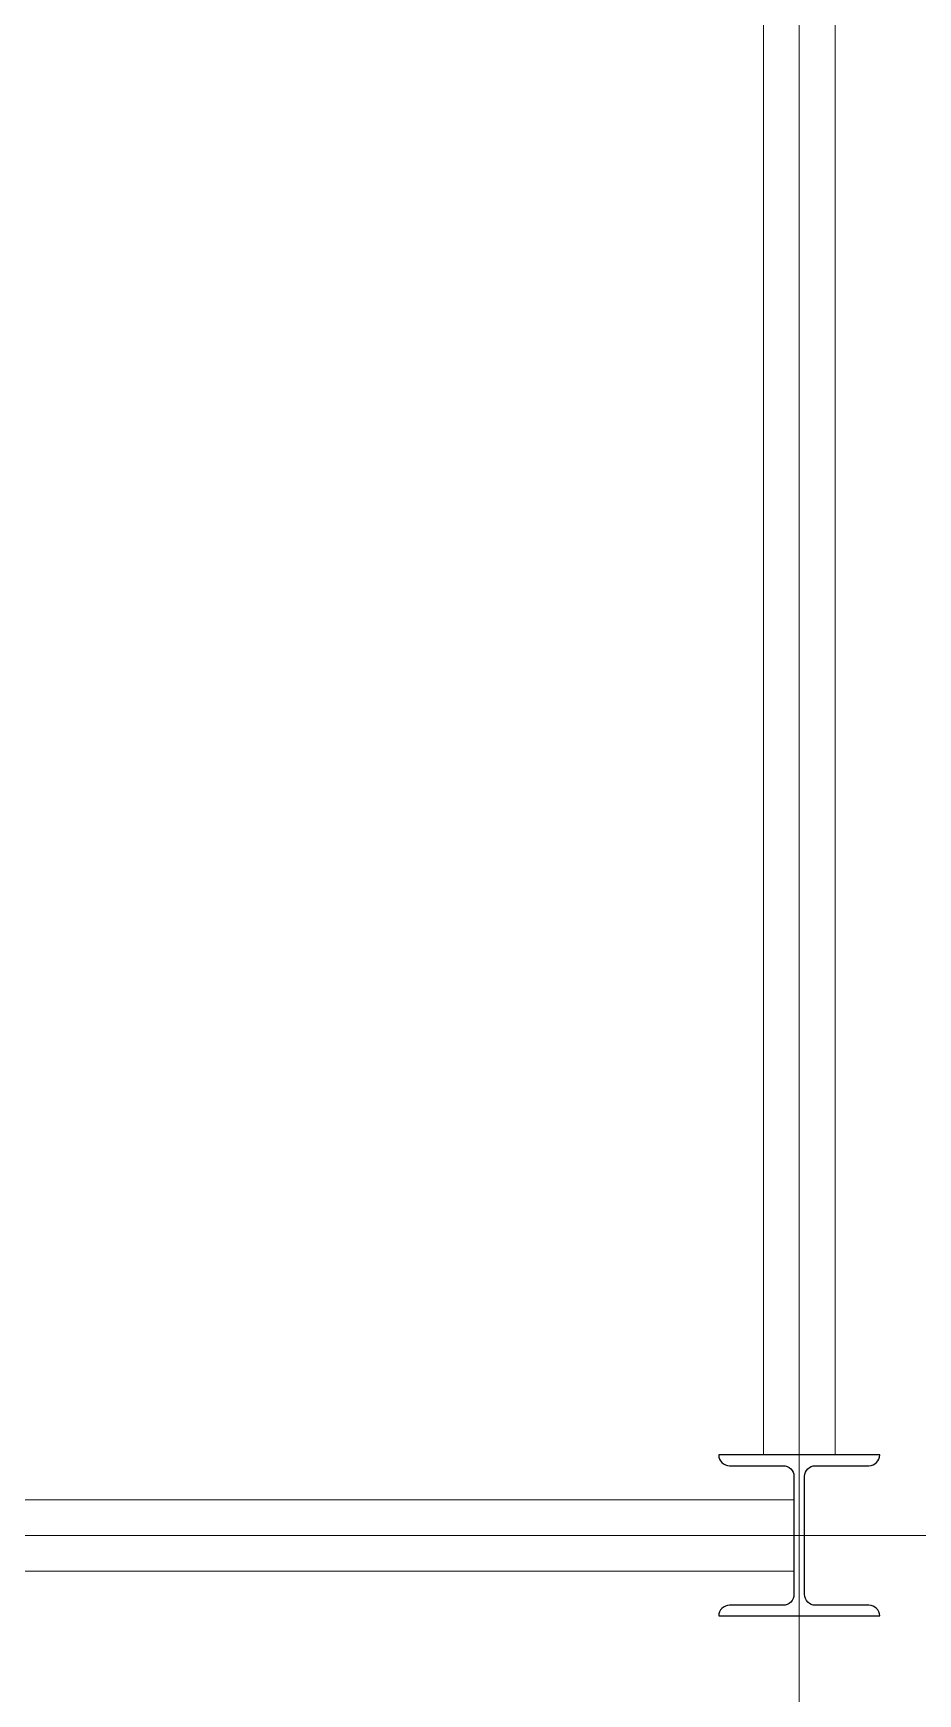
# Model space of a CAD drawing. Extents: x -681219 to -550379, y -242630 to -158199.
# Drawn here: x -572111 to -569637, y -212359 to -207717 of the extents above; entities that cross this region are included whole.
import ezdxf
from ezdxf.lldxf.tags import DXFTag

# ---------------------------------------------------------------- set-up
doc = ezdxf.new("R2010")
doc.units = 0
doc.header["$LTSCALE"] = 1000
doc.linetypes.add('DASHED2', pattern=[9.525, 6.35, -3.175])
for name, color, linetype, lineweight in [('famsun', 7, 'CONTINUOUS', 0), ('future', 4, 'DASHED2', 0), ('轴网_轴线', 1, 'CENTER2', 0)]:
    doc.layers.add(name, color=color, linetype=linetype, lineweight=lineweight)
doc.layers.add('GY_Bj_Hatch', color=9, linetype='CONTINUOUS')
tags = doc.linetypes.add('CENTER2', pattern=[28.575, 19.05, -3.175, 3.175, -3.175]).pattern_tags.tags
tags[10:11] = [DXFTag(74, 4), DXFTag(75, 0), DXFTag(340, '0'), DXFTag(46, 0.0), DXFTag(50, 0.0), DXFTag(44, 0.0), DXFTag(45, 0.0)]
tags[8:9] = [DXFTag(74, 4), DXFTag(75, 0), DXFTag(340, '0'), DXFTag(46, 0.0), DXFTag(50, 0.0), DXFTag(44, 0.0), DXFTag(45, 0.0)]
tags[6:7] = [DXFTag(74, 4), DXFTag(75, 0), DXFTag(340, '0'), DXFTag(46, 0.0), DXFTag(50, 0.0), DXFTag(44, 0.0), DXFTag(45, 0.0)]
tags[4:5] = [DXFTag(74, 4), DXFTag(75, 0), DXFTag(340, '0'), DXFTag(46, 0.0), DXFTag(50, 0.0), DXFTag(44, 0.0), DXFTag(45, 0.0)]

# ---------------------------------------------------------------- blocks, each defined once
blk = doc.blocks.new('轴网8FA15DC97FB90233')
at = {"layer": 'GY_Bj_Hatch', "color": 255}
blk.add_lwpolyline([(14275, 15225), (14725, 15225, -0.414214), (14695, 15195), (14545, 15195, 0.414214), (14515, 15165), (14515, 14835, 0.414214), (14545, 14805), (14695, 14805, -0.414214), (14725, 14775), (14275, 14775, -0.414214), (14305, 14805), (14455, 14805, 0.414214), (14485, 14835), (14485, 15165, 0.414214), (14455, 15195), (14305, 15195, -0.414214)], format="xyb", close=True, dxfattribs=at)
at = {"layer": '轴网_轴线'}
for p, q in [((14500, -1200), (14500, 23700)), ((-1200, 15000), (44200, 15000))]:
    blk.add_line(p, q, dxfattribs=at)

msp = doc.modelspace()

# ---------------------------------------------------------------- linework, layer by layer
at = {"layer": 'future'}
for p, q in [((-570068.721, -211691.6983), (-570068.721, -204641.6983)), ((-569868.721, -211691.6983), (-569868.721, -204641.6983)), ((-575453.721, -211816.6983), (-569983.721, -211816.6983)), ((-575453.721, -212016.6983), (-569983.721, -212016.6983))]:
    msp.add_line(p, q, dxfattribs=at)

# ---------------------------------------------------------------- block references
at = {"layer": 'famsun', "xscale": -1}
msp.add_blockref('轴网8FA15DC97FB90233', (-555468.721, -226916.6983), dxfattribs=at)

doc.saveas('drawing.dxf')
